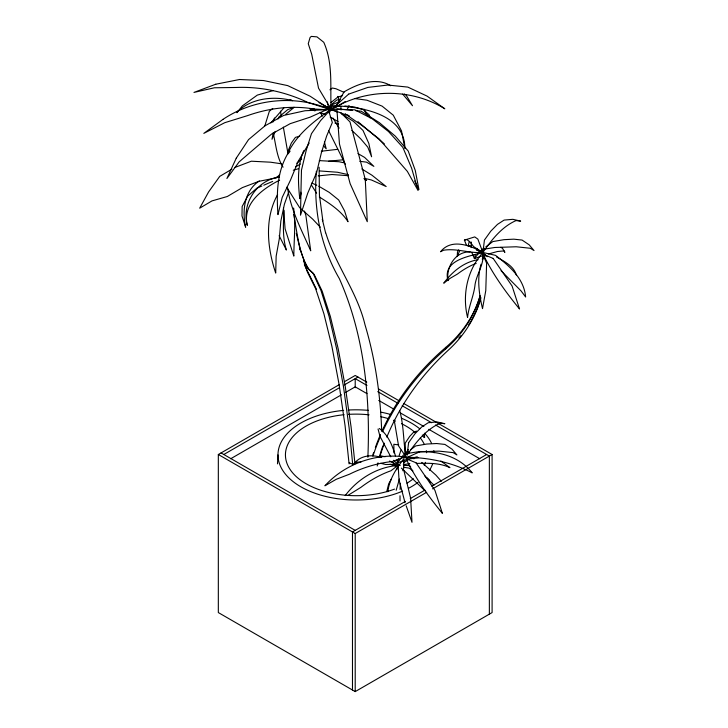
<?xml version="1.0" encoding="UTF-8"?>
<svg xmlns="http://www.w3.org/2000/svg" width="728" height="728" viewBox="0 0 728 728"><rect width="100%" height="100%" fill="white"/><g stroke="black" fill="none" stroke-linecap="round" stroke-linejoin="round"><path stroke-width="1.09" d="M471.344 242.069L471.153 247.584M319.119 167.258L319.437 195.168L322.877 220.939M367.868 457.257C370.461 396.724 364.137 334.461 339.339 278.615C320.411 246.291 313.34 208.317 316.371 171.189M400.109 489.525L400.3 483.356M483.92 258.877A155.273 124.06 10.9 0 0 482.937 252.279L482.892 252.525C484.466 263.946 476.986 273.346 475.093 284.248C473.974 295.677 468.705 306.06 467.567 317.481C462.043 294.767 467.194 270.115 482.892 252.525C491.518 239.903 501.674 226.927 516.006 220.584L520.666 221.103L512.831 219.328L504.104 220.084L497.47 224.379L490.827 231.122L484.439 240.04L482.892 252.525A155.273 125.989 10.9 0 1 483.447 256.984M280.48 111.166L281.308 116.343M424.615 437.455L424.379 433.934M277.486 463.9L277.969 454.909M393.948 452.889L393.848 444.253L398.726 444.954M283.929 210.492C283.374 223.614 282.391 237.319 286.377 250.023L279.115 235.672M264.819 125.898L269.351 111.257L272.754 108.49M387.815 491.764C389.362 479.124 396.369 468.395 403.967 458.531L403.649 468.677L402.802 470.743M382.537 431.768A337.756 274.046 10.9 0 1 445.5 349.121L445.845 347.347A155.273 124.06 10.9 0 0 480.098 295.632M273.228 132.987L271.99 139.285L275.175 131.377M481.026 264.246C476.822 278.797 479.079 294.167 482.518 308.636L485.776 290.581L486.623 263.172L483.274 255.373L482.282 259.268M408.144 459.095L397.279 462.999L398.343 458.749M475.475 254.391L474.419 258.64L485.285 254.736M386.75 491.609L388.716 483.756L391.355 479.124M396.778 469.778L397.524 466.857M301.146 193.248L299.754 198.653C298.025 182.528 297.106 165.847 303.758 150.632M468.086 245.982L469.26 241.605M396.169 490.253L399.417 479.042M399.135 455.555L401.028 450.086M476.594 250.286L477.222 248.457M288.825 191.728L284.421 204.14L280.844 221.066L279.325 238.748L276.158 256.192L275.694 273.064C267.267 247.857 264.3 218.618 277.596 194.585M272.891 122.122L274.529 117.991M287.724 151.797L291.346 143.061L295.404 137.401L299.754 136.109M344.572 115.716L345.445 113.641M278.014 118.955L278.906 117.017L287.742 109.619L294.094 107.262M459.832 250.541L457.23 256.201L457.484 251.979L458.704 249.868M347.183 109.482L349.049 105.542M329.183 113.186L331.094 109.255C330.093 86.741 333.233 63.536 323.778 42.306L316.98 36.864L311.329 36.4L310.073 37.492L308.253 43.707L311.721 54.3L318.527 88.152L331.094 109.255L347.447 115.443L362.717 126.053L378.915 138.73L407.361 171.399L418.054 190.472L411.629 168.195L402.857 147.393L388.506 131.541L372.308 118.864L354.9 109.855L331.094 109.255C313.704 121.412 296.105 134.707 287.232 154.627C276.849 172.918 276.504 194.194 277.959 214.624L282.209 197.397L290.49 180.107L298.344 161.043L309.154 143.088M288.907 152.907L290.099 151.096M408.308 449.576L405.223 453.808L417.535 451.851L439.066 451.132L453.135 452.616L456.893 454.918L452.079 449.231L444.945 444.426L436.682 443.525L426.79 444.034L415.679 445.936L410.446 449.868M237.037 112.185C250.914 98.062 274.065 95.65 292.601 100.701M480.371 250.914L474.419 258.64L471.826 252.48M397.279 462.999L403.239 455.273L409.482 452.589M237 112.694L242.342 105.897L257.312 95.104L273.309 90.545M270.852 122.932L283.829 107.972M345.19 495.595C358.194 478.341 378.469 466.184 400.282 465.301M279.552 174.811L276.458 177.832L258.922 181.317L242.333 187.624L227.327 196.496L211.966 200.91L199.681 208.181L208.59 191.955L219.738 176.385L231.932 169.169M259.341 180.953C244.217 190.754 241.951 210.993 245.664 227.254L241.987 215.925L242.151 206.497L247.656 196.141L256.948 188.106L261.834 186.031M296.687 163.299L301.665 159.013M285.886 114.232L293.921 107.498M329.429 106.179L327.736 107.589L339.594 105.942M331.122 104.777L337.037 99.873L340.376 99.772M331.058 102.448L337.692 97.152L342.597 95.586M347.793 495.477L360.833 487.396A61.416 29.266 -38 0 1 390.927 470.779L398.143 465.247L399.017 479.697L405.032 502.757M484.102 248.139L482.364 249.449L494.676 247.493L516.207 246.774L530.275 248.257L534.034 250.559L529.211 244.863L522.085 240.067L513.813 239.166L503.931 239.676L492.82 241.578L485.849 246.819M408.708 451.187L405.223 453.808L405.223 443.115L409.627 436.481L413.413 432.414L416.434 431.058M329.939 89.844L332.377 88.033L335.926 88.734L344.016 92.329M403.631 462.808L408.99 459.04L418.555 457.539M279.634 180.153C262.717 188.616 242.051 203.722 247.283 225.371C241.432 203.412 256.82 180.025 279.37 177.013M345.227 101.529L334.889 107.99L344.107 91.837C357.685 83.929 376.094 76.622 390.745 85.758M295.604 166.867L300.391 164.018M403.976 403.621L492.101 454.5L492.101 612.567L355.209 691.6L218.327 612.567L218.327 454.5L339.548 384.511M344.444 381.69L355.209 375.466L366.766 382.136M223.796 454.5L339.348 387.787M344.244 384.966L357.949 377.049M230.667 458.758L341.487 394.776M345.409 392.51L355.209 386.85L366.985 393.639M405.35 501.419L352.479 531.95L352.479 690.017M410.246 498.598L424.934 490.117M431.795 486.158L486.623 454.5M218.327 454.5L355.209 533.533L426.699 492.265M432.569 488.87L492.101 454.5M331.04 105.205L339.266 101.665M272.672 181.418L263.791 185.203M481.417 250.468L485.576 248.676M234.744 167.513L251.333 161.207L270.561 162.198L281.772 163.836M466.584 245.463L464.391 240.131L474.738 236.909L477.85 239.093L482.892 252.525A155.273 125.989 10.9 0 1 483.583 256.984M349.231 462.79L352.689 464.282L354.946 463.645L354.5 463.481M464.391 240.131L466.684 239.476L469.797 241.66L473.61 246.601L482.892 252.525C468.978 256.383 442.296 260.014 447.975 280.617C446 267.094 455.3 251.251 470.17 251.943M417.271 456.765L411.193 458.385M293.275 170.206L298.507 168.714M289.034 100.382L291.136 99.818M378.032 456.765L381.108 455.928L385.167 456.729M321.303 151.224L337.701 149.322M488.324 254.017L497.442 251.506L504.231 250.887L504.859 252.37L502.575 248.43L500.891 247.293M478.16 259.696C463.818 261.916 452.124 271.826 443.734 283.192L450.15 278.333L457.402 274.074A42.379 20.193 -38 0 1 476.221 263.336M403.312 464.728L409.837 463.563M276.959 176.94L279.133 176.713M318.172 175.894L332.077 174.511L348.366 175.703M328.637 161.207L342.952 159.814M319.31 160.606L339.066 161.734L344.453 162.926M314.223 108.854L309.928 109.173L315.051 110.902M416.38 463.427C427.609 463.117 439.585 462.726 449.94 467.658L440.859 460.997M482.892 252.525C469.624 253.508 456.938 248.111 443.589 250.223L440.531 251.751C451.324 238.083 470.452 245.372 482.892 252.525L479.725 252.288M360.961 462.089L357.284 462.062L354.227 463.59C360.442 455.218 372.117 454.308 381.299 457.512M403.476 465.392L408.817 465.529L410.637 466.512M331.104 105.697C358.258 106.279 404.814 112.576 404.868 148.303L401.501 130.876L393.284 115.197L382.1 106.124L366.985 100.209L355.036 98.58M319.865 170.953L337.464 172.245L348.239 174.638M352.352 110.328L336.846 108.754L339.466 144.007L350.15 183.693L367.267 221.694L365.301 179.543L349.995 121.931L340.713 112.631M355.674 110.665L361.215 111.22L379.379 122.659L395.259 136.109L408.226 151.06L415.279 170.452L418.946 189.589L414.723 180.944M344.863 105.979L354.208 106.971L363.017 109.5L369.16 114.787L370.106 117.881M359.759 161.307L366.475 162.135L373.874 166.375L364.628 157.421L357.967 153.581M403.667 467.267L409.245 468.14L412.885 470.861M325.662 107.143L327.891 107.535L319.001 102.575M336.3 123.56L338.429 123.924M468.086 245.527L471.125 246.128M334.935 123.023L338.238 123.696M414.059 458.731C382.246 450.687 347.029 461.561 324.906 485.785L336.3 479.27L349.531 474.201A76.777 45.109 -17.7 0 1 392.456 461.47L405.378 456.738L408.617 459.605M364.664 178.396L371.307 179.943L386.168 186.55L372.017 175.257L361.852 168.987M380.717 463.308L385.667 464.491L396.596 464.364L389.571 461.015M389.944 464.227L396.36 466.248L391.628 461.497M324.106 106.006L327.809 107.271M320.174 112.64L325.298 114.378M364.637 179.652L366.612 180.407L363.927 178.56M327.118 107.899L337.273 112.067M311.784 183.074L316.789 185.221M496.578 256.993C504.267 261.398 513.822 266.002 516.398 275.166M483.174 255.237L485.121 256.283M330.184 117.126L338.01 121.512M378.514 388.925L399.081 400.791M366.967 385.412L355.209 378.633L355.209 387.724M377.732 391.628L398.298 403.503M402.211 405.769L431.595 422.722M435.508 424.988L489.362 456.083L489.362 614.15M378.751 400.436L394.44 409.5M400.327 412.894L423.86 426.481M428.765 429.311L479.761 458.758M221.057 452.916L355.209 530.375M346.583 114.396L349.504 116.089M318.746 186.213L329.238 192.374L338.656 199.954L344.59 210.938L348.02 221.722C341.159 210.956 329.939 203.649 319.292 196.942M341.341 113.732L353.453 121.349L363.008 130.458L368.841 143.462L371.608 156.766L367.795 147.174L360.66 138.784L351.906 130.439M404.404 94.049L406.224 95.268L412.494 105.733L402.675 94.076M379.27 428.474C388.27 434.752 392.456 445.773 395.477 455.901M403.276 469.842L424.797 490.581M476.267 249.04L479.397 251.888M421.74 462.435L435.79 475.002L441.341 481.29M357.939 121.658L384.357 143.898M487.369 256.675L482.518 252.379L495.54 255.364C509.363 266.011 524.014 278.378 525.634 296.997L521.121 290.991L501.046 270.68M401.374 468.113L403.785 470.261A61.416 0.701 76.8 0 1 410.61 498.161L411.993 522.304L406.179 505.778M424.733 475.821L433.952 485.221M427.045 477.832L429.356 480.052L430.157 482.109M306.606 266.939L314.114 274.31L322.186 291.173L330.348 316.416L338.165 348.666L345.199 386.131L351.06 426.754L354.964 463.8M393.666 460.26L398.462 465.101L396.806 459.996M320.274 227.163L312.676 219.119L299.654 207.653L286.696 187.223M323.359 145.554L326.208 148.821L324.415 141.96M283.065 167.185C276.686 157.33 275.939 144.371 273.191 133.042M422.322 435.08L424.014 437.546M311.329 184.903L316.58 193.184M345.29 164.219L328.683 130.776M332.914 118L339.102 128.137M293.684 214.332C297.324 232.869 298.607 252.853 308.745 269.269M304.004 260.815L308.454 269.096L313.022 273.146L321.039 290.627L329.092 316.434L336.727 349.149L343.525 386.959L349.112 427.782L352.752 464.864M316.553 289.498L304.359 264.728M364.055 109.227L367.403 115.788M320.402 112.394L322.304 116.134M390.772 456.811L379.98 436.327L378.06 429.019M304.604 262.025L299.891 248.694L300.346 250.15L296.296 233.306M303.694 261.188L307.343 271.908L315.588 288.543L323.924 313.85L331.913 346.41L339.093 384.448L345.09 425.862L349.085 463.891M325.753 232.86C335.444 264.91 357.166 291.882 365.001 324.761C375.239 358.959 380.407 394.549 381.636 430.184M399.718 410.628C403.822 425.598 403.367 441.359 405.805 456.638L398.58 445.936L394.23 420.211M337.828 96.378L339.048 100.5M322.267 219.155L325.589 232.796M288.042 153.99L283.347 127.127M327.482 101.884L327.746 105.096M287.542 187.788C290.827 210.128 301.738 230.321 310.71 250.805L305.878 215.488A92.128 4.168 71.3 0 1 304.495 211.084M293.611 208.026C295.868 224.078 293.885 240.003 293.83 256.11L285.103 228.874L283.465 207.953M340.886 106.679L341.013 109.937M400.018 495.759L400.027 501.019M355.209 533.533L355.209 691.6M480.953 297.725A155.273 125.989 10.9 0 1 448.457 350.031A337.756 274.046 10.9 0 0 386.823 437.109M479.925 296.533A155.273 125.989 10.9 0 1 445.5 349.121M377.186 465.993A337.756 274.046 10.9 0 1 378.032 462.844M379.852 456.593A337.756 274.046 10.9 0 1 384.43 443.197M480.225 299.954A155.273 124.06 10.9 0 1 478.851 304.104M478.478 305.132A155.273 124.06 10.9 0 1 471.544 320.093M470.998 321.057A155.273 124.06 10.9 0 1 468.686 324.861M460.824 335.69A155.273 124.06 10.9 0 1 458.868 338.01M482.937 252.279A155.273 124.06 10.9 0 1 483.51 256.675M372.927 456.119A337.756 274.046 10.9 0 1 380.298 436.764M372.627 455.619A337.756 269.861 10.9 0 1 373.61 452.561M375.357 447.493A337.756 269.861 10.9 0 1 380.498 434.498M381.8 431.54A337.756 269.861 10.9 0 1 445.845 347.347M379.606 456.119A337.756 269.861 10.9 0 1 382.873 445.918M432.751 463.454A78.096 45.09 0 0 1 429.465 470.315M418.027 482.355A78.096 45.09 0 0 1 408.535 488.306M402.584 491.127A78.096 45.09 0 0 1 284.111 472.426A78.096 45.09 0 0 1 343.616 410.392M348.148 410.046A78.096 45.09 0 0 1 368.523 410.392M380.617 412.103A78.096 45.09 0 0 1 391.136 414.614M401.547 418.254A78.096 45.09 0 0 1 419.774 428.819M424.533 433.215A78.096 45.09 0 0 1 431.504 443.234M433.815 450.632A78.096 45.09 0 0 1 434.079 452.771M425.516 462.344A70.634 40.777 0 0 1 424.297 465.456M413.386 478.733A70.634 40.777 0 0 1 406.998 483.155M394.521 489.116A70.634 40.777 0 0 1 290.281 469.751A70.634 40.777 0 0 1 344.144 414.714M348.475 414.359A70.634 40.777 0 0 1 369.069 414.824M380.935 416.735A70.634 40.777 0 0 1 388.361 418.636M393.484 420.32A70.634 40.777 0 0 1 395.55 421.093M401.483 423.669A70.634 40.777 0 0 1 415.006 432.432M420.311 437.956A70.634 40.777 0 0 1 424.297 444.353M426.317 450.65A70.634 40.777 0 0 1 426.608 452.78M300.946 192.192L300.5 215.206L307.707 193.238L316.653 172.5L321.339 152.926L326.635 136.045L332.323 122.522L328.901 111.448L320.52 120.702L311.457 133.697L306.17 150.578L301.474 170.152L300.946 192.192M408.626 442.651L407.089 455.137C415.706 442.515 425.871 429.538 440.203 423.196L444.863 423.714L437.028 421.94L428.291 422.695L421.667 426.99L415.024 433.733L408.626 442.651M236.263 158.167L226.899 178.506L239.166 161.844L271.553 134.061L290.154 123.687L310.146 117.153L326.772 109.673L305.077 110.738L283.638 115.433L265.038 125.798L248.548 139.612L236.263 158.167M348.666 94.121L331.104 109.719C364.801 88.352 410.82 87.733 444.808 108.8L427.072 96.105L407.807 87.096L387.842 85.04L367.868 87.415L348.666 94.121M222.986 119.365L203.813 133.379L224.806 122.677L247.72 115.57A120.047 93.43 -28.8 0 1 314.141 109.036L331.504 109.992C296.569 94.64 254.709 98.125 222.986 119.365M419.792 451.769L407.516 457.275C429.72 457.721 452.452 462.599 472.226 472.872C459.45 456.747 439.657 451.224 419.792 451.769M215.761 84.23L193.967 92.42L214.405 87.779L236.518 87.469A125.626 100.182 20.8 0 1 307.744 102.402L330.885 109.801L310.101 96.205L287.66 85.604L263.609 80.553L239.558 79.498L215.761 84.23M493.175 258.44L483.137 254.227C492.665 274.137 505.605 291.955 519.528 309L512.084 286.013L493.175 258.44M416.043 462.799L405.996 458.585C415.533 478.496 428.464 496.323 442.387 513.367L434.944 490.372L416.043 462.799"/></g></svg>
